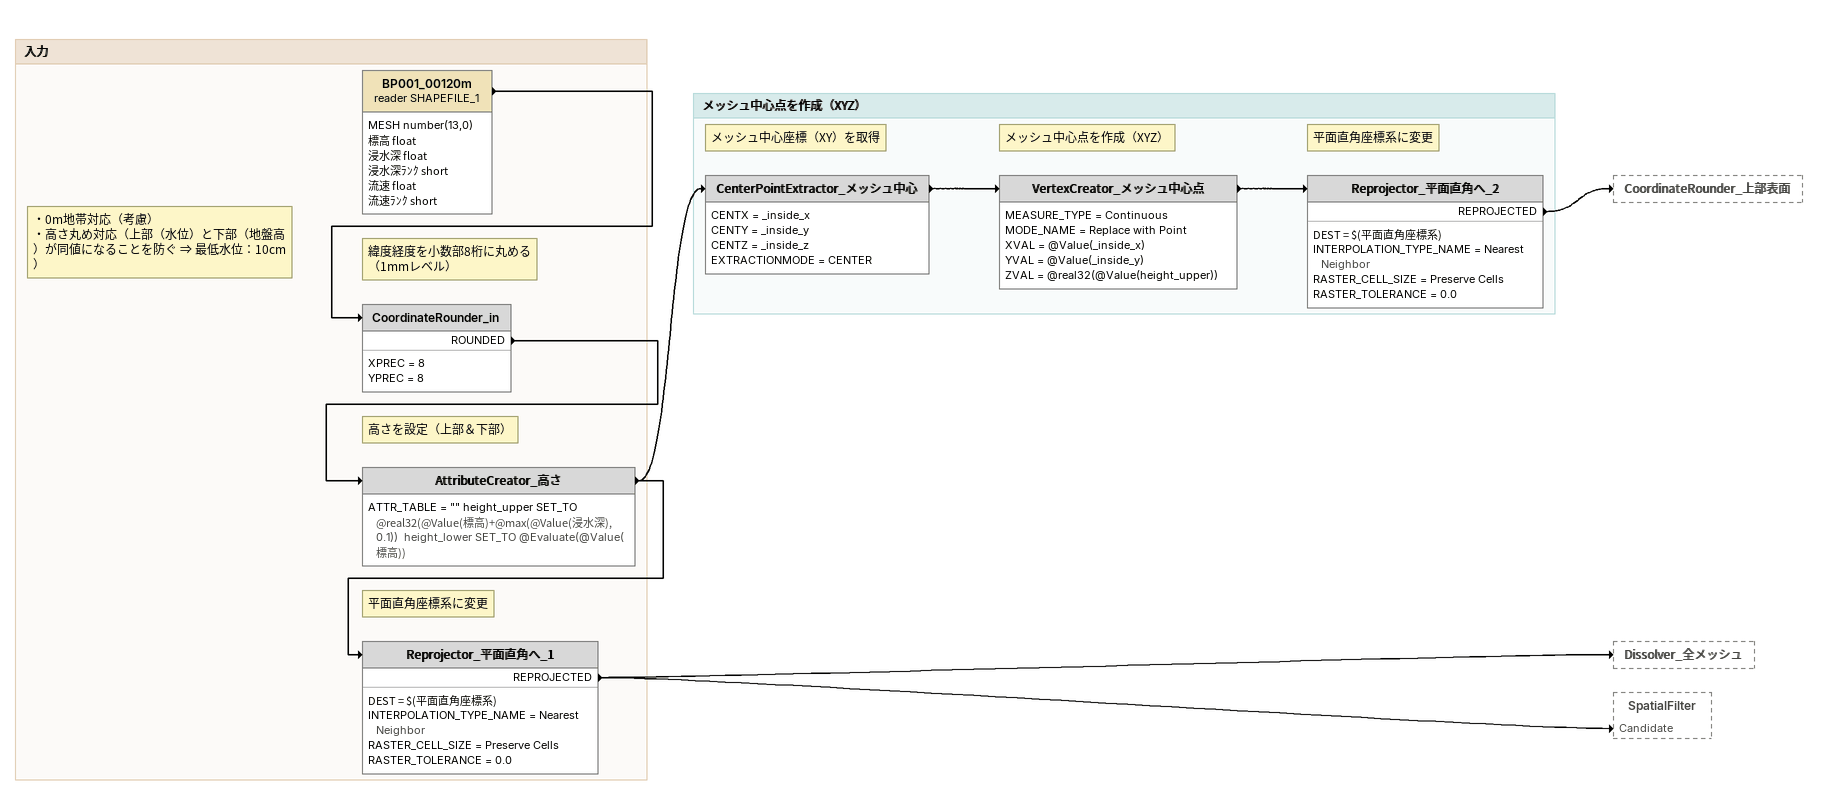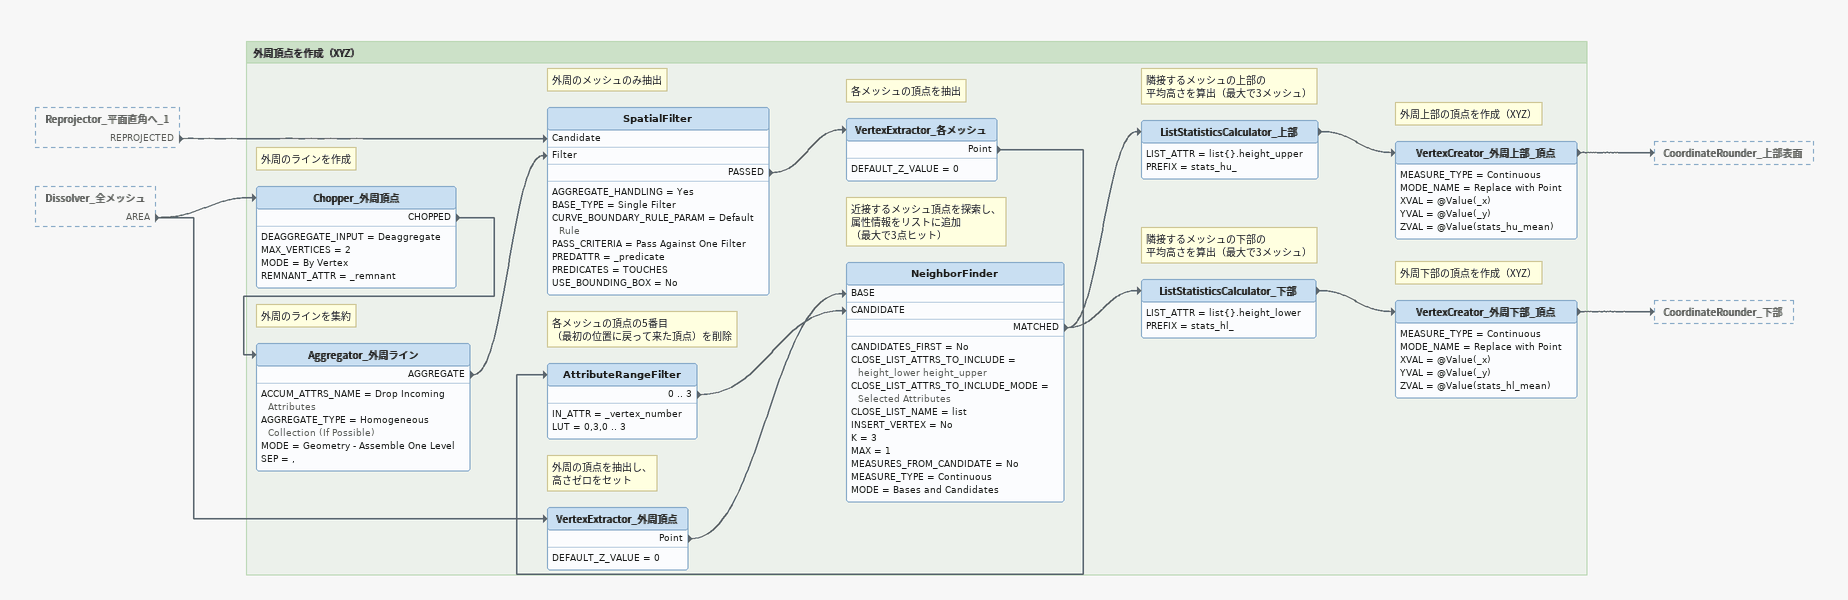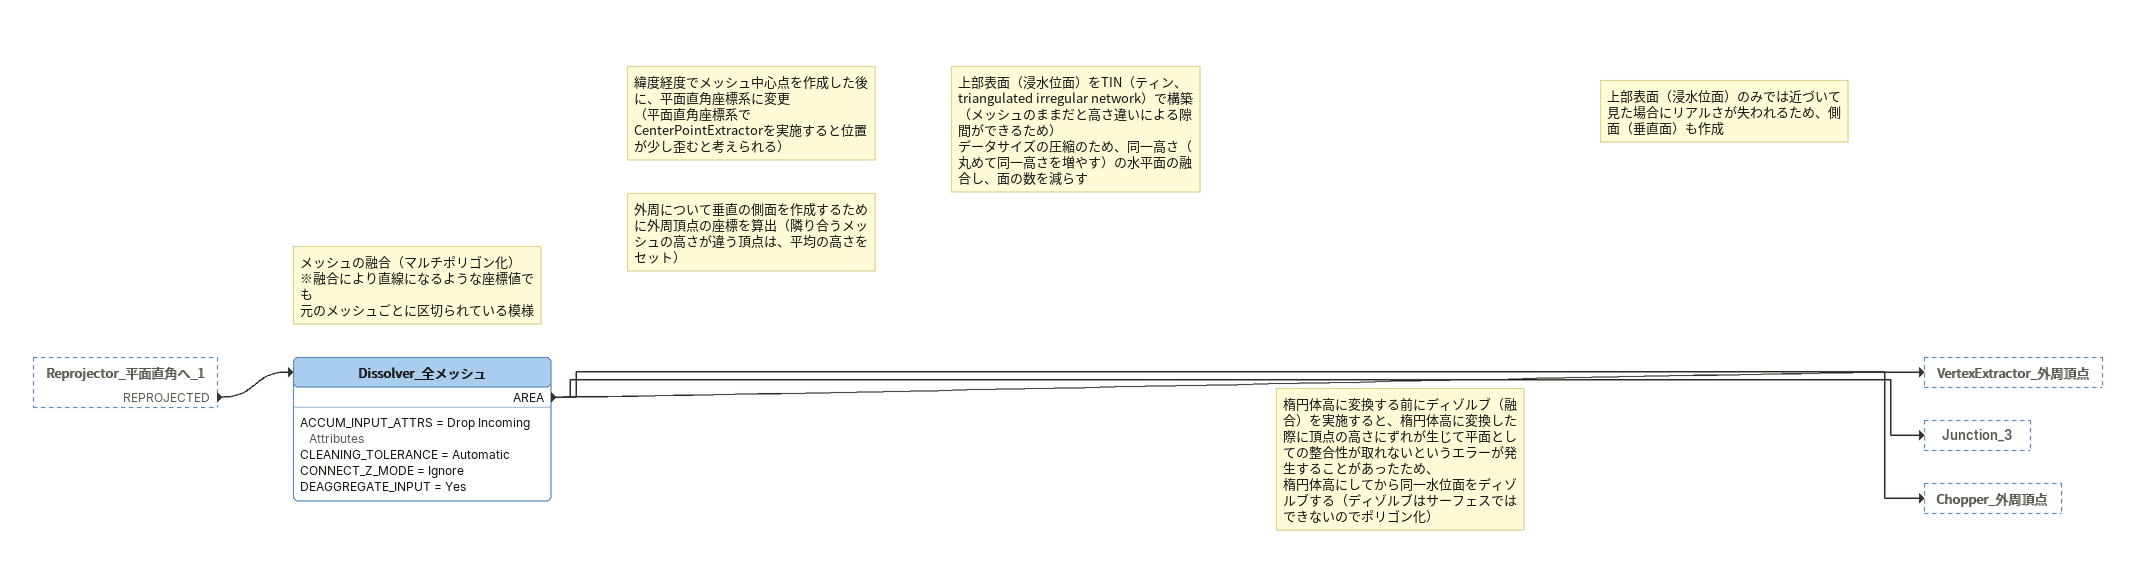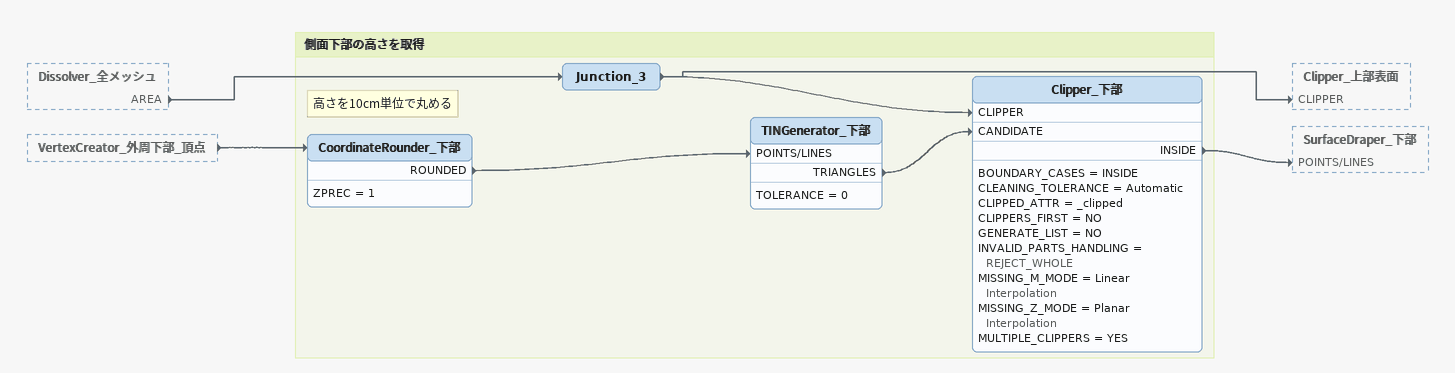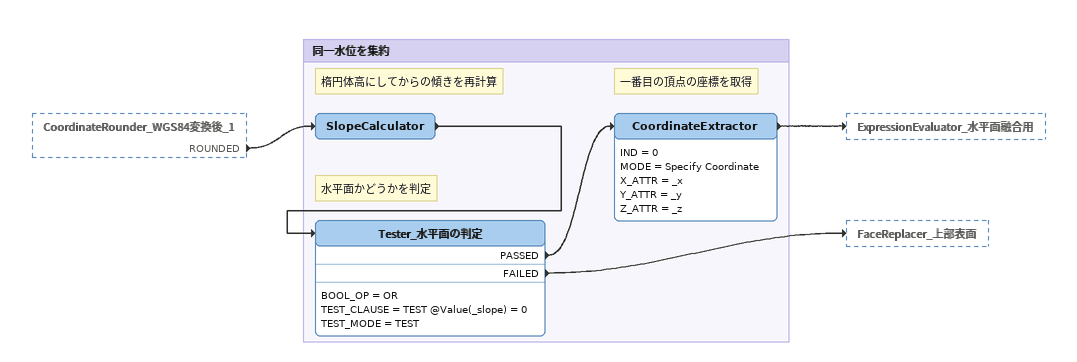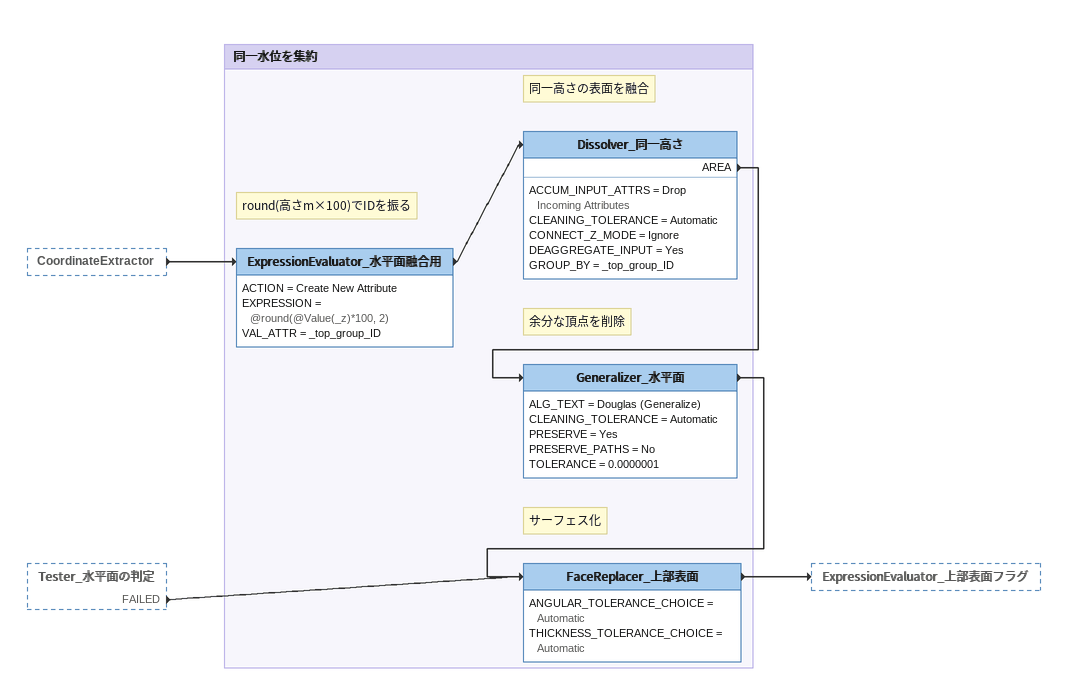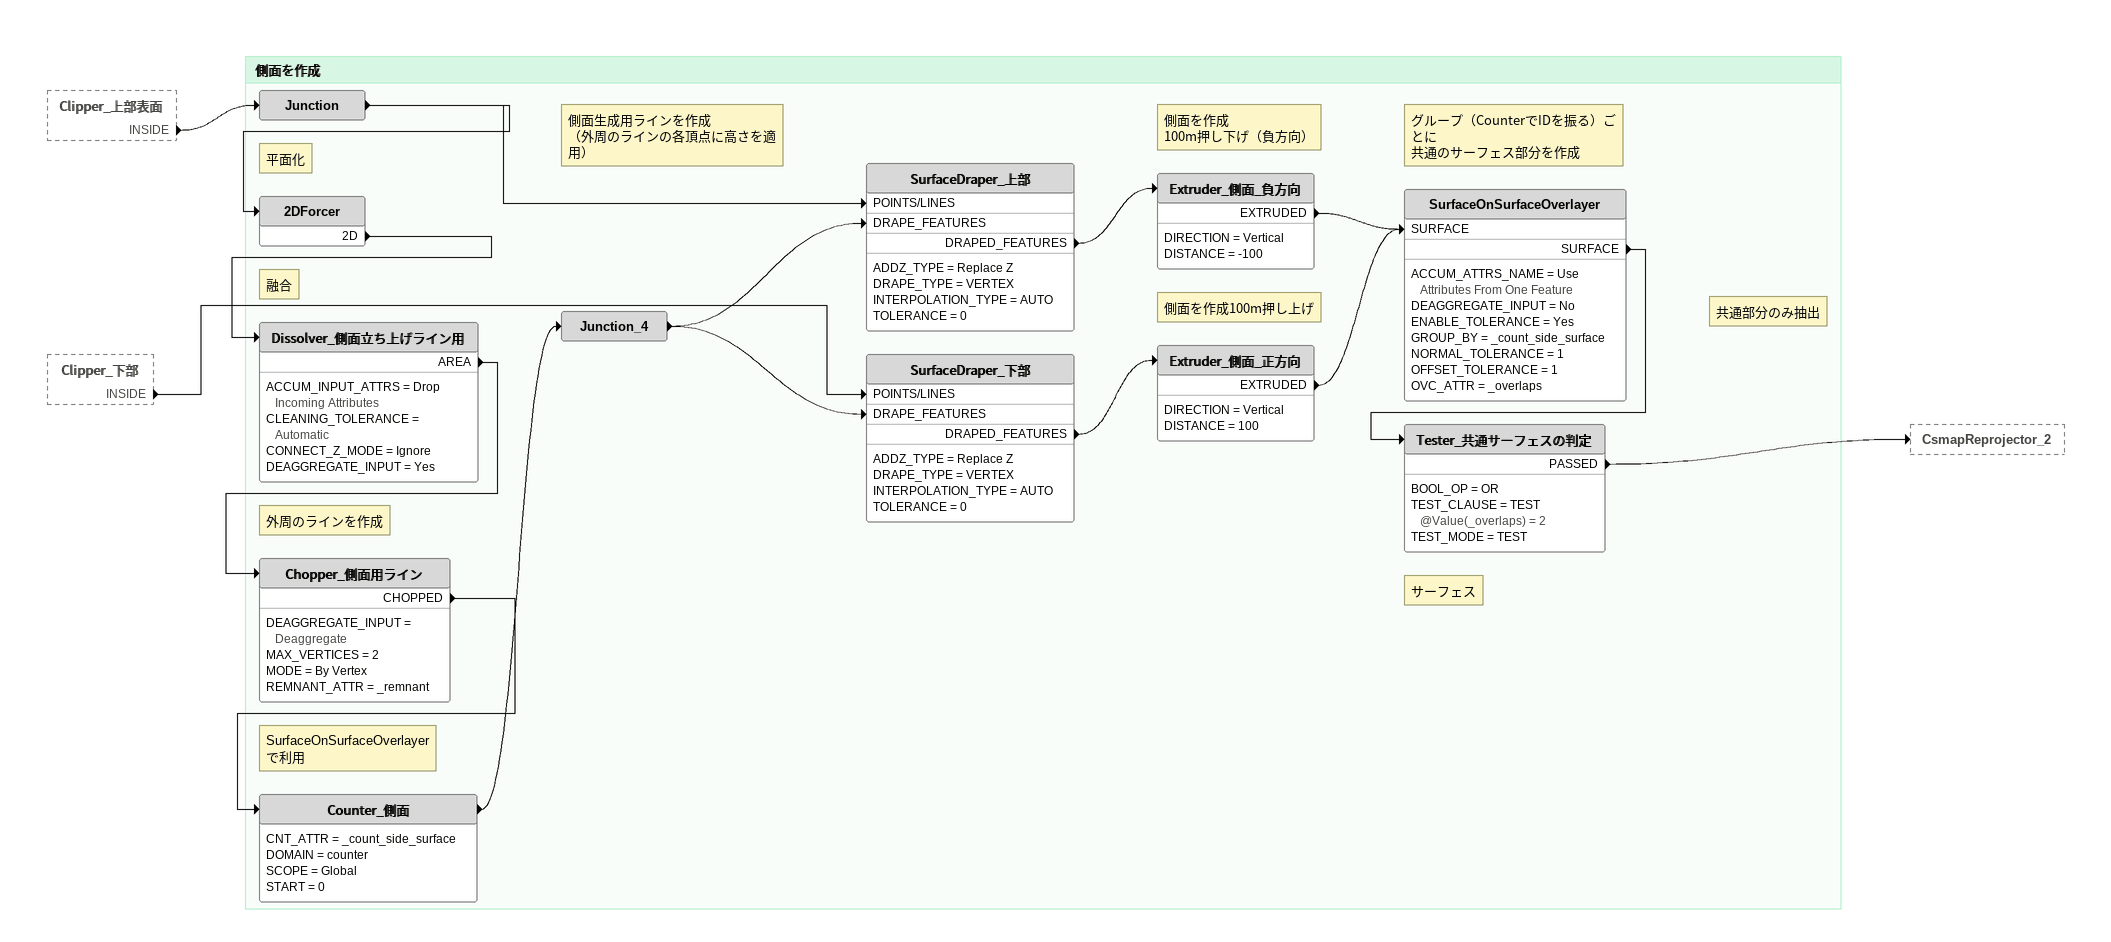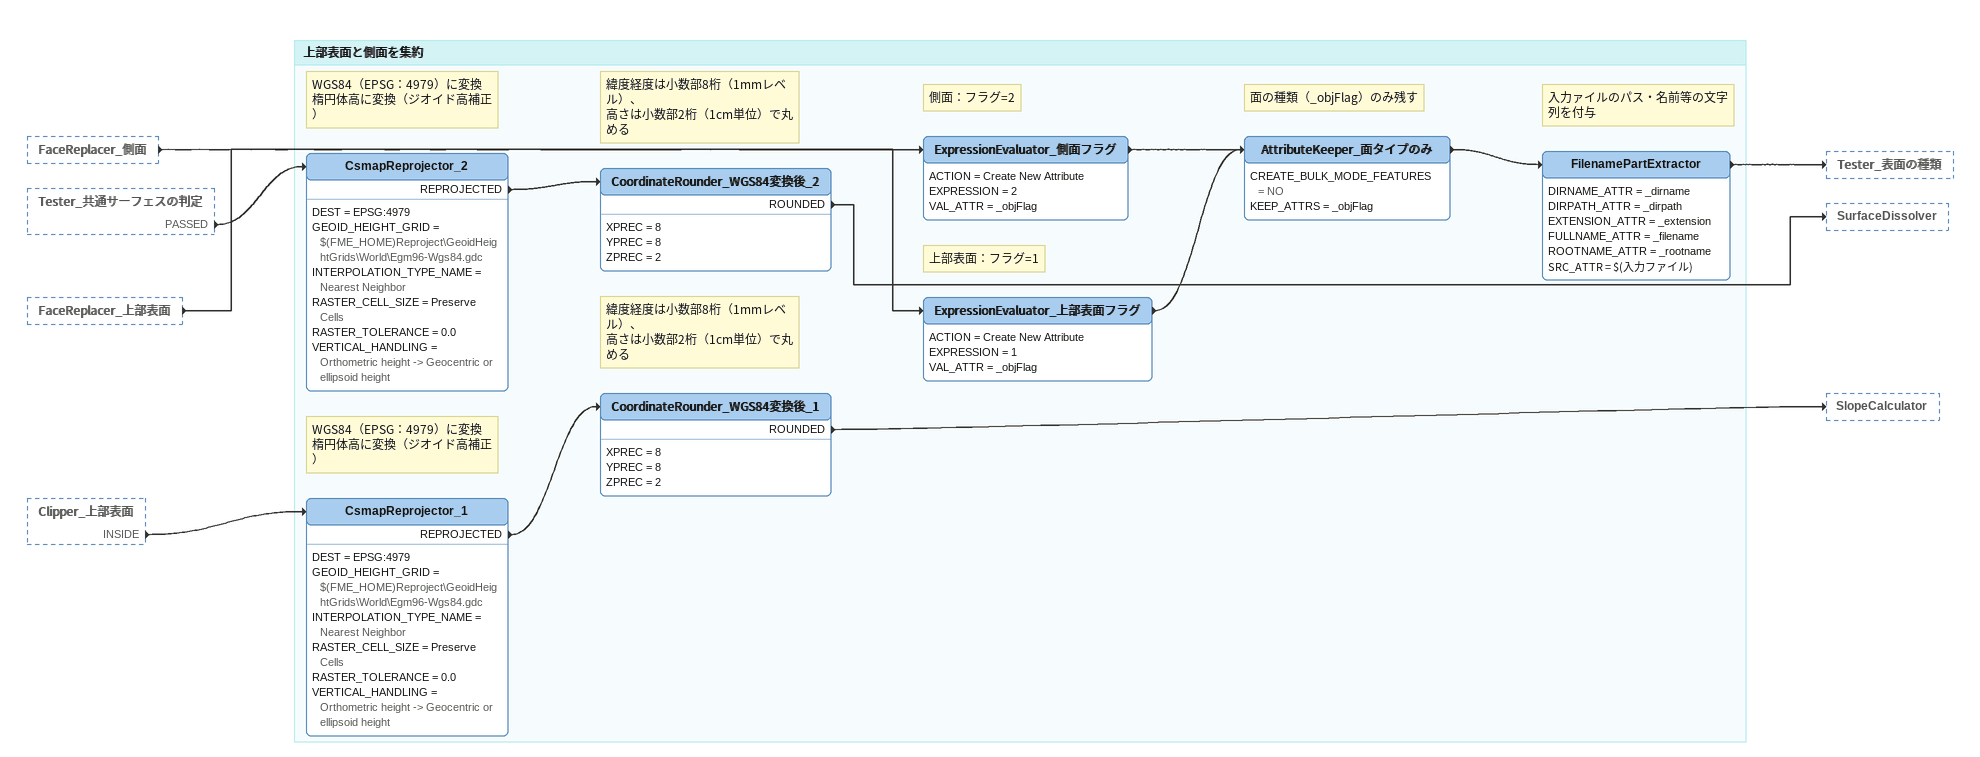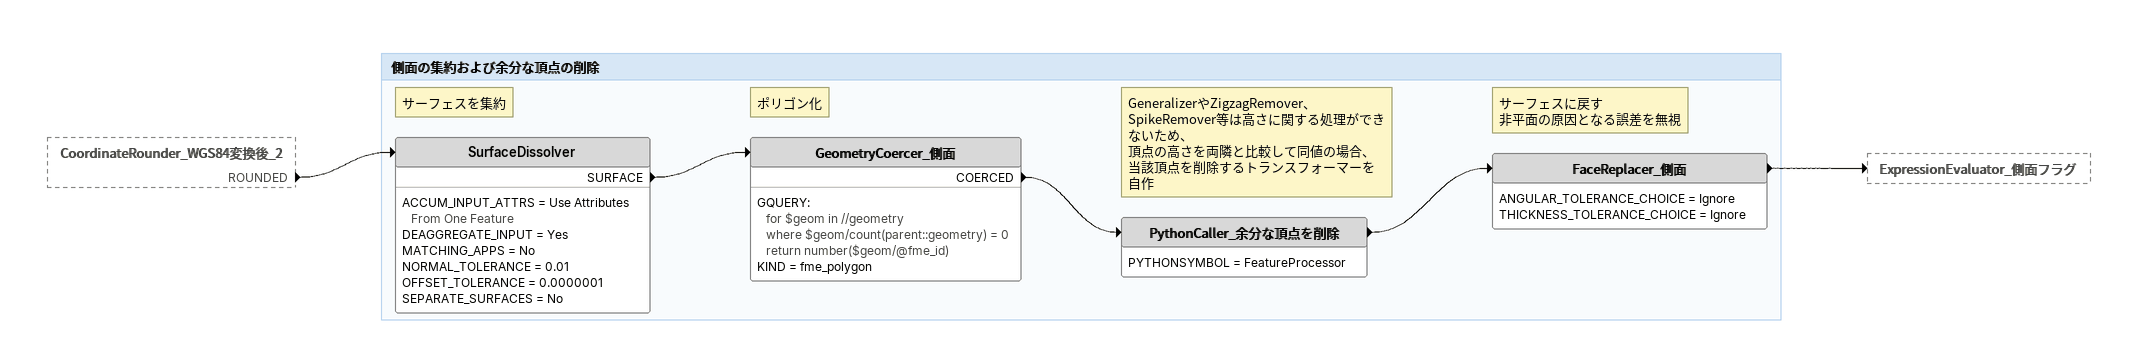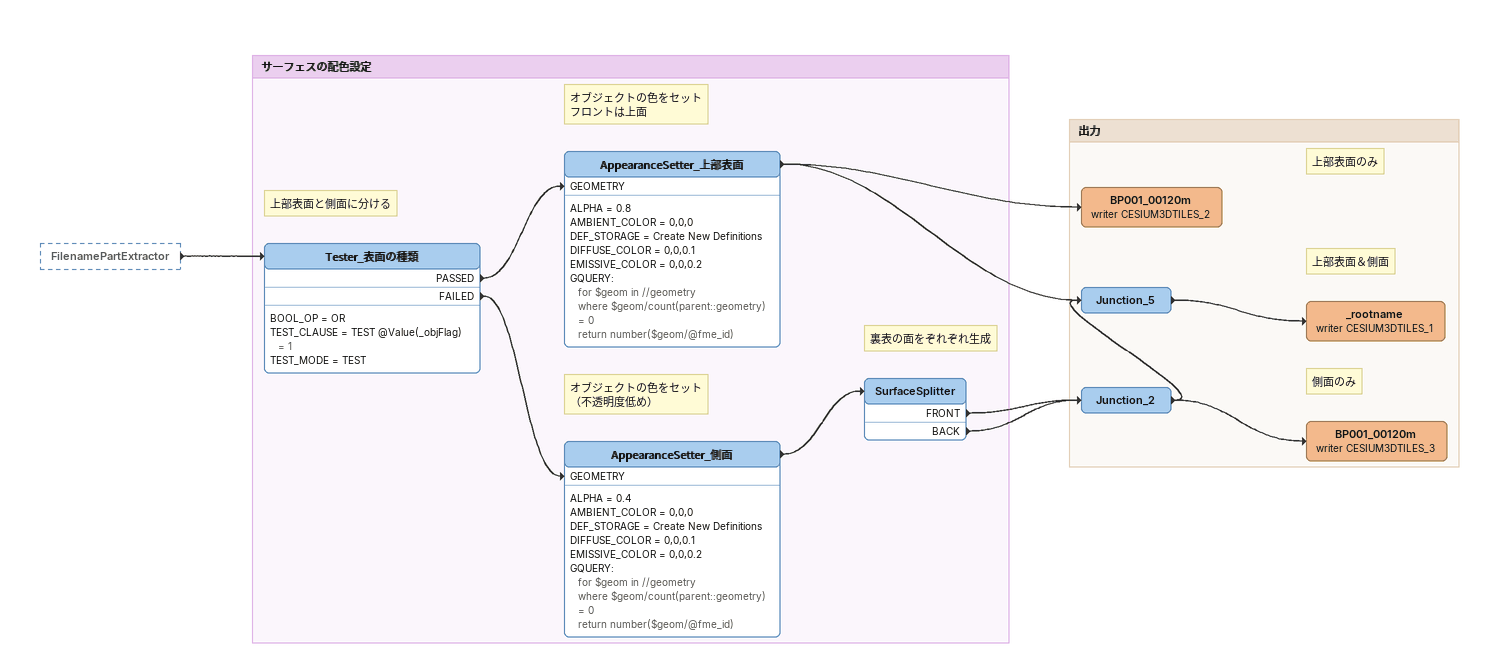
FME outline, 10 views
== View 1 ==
Bookmark: 入力
BP001_00120m (reader SHAPEFILE_1)
    attributes: MESH number(13,0), 標高 float, 浸水深 float, 浸水深ﾗﾝｸ short, 流速 float, 流速ﾗﾝｸ short
    -> CoordinateRounder_in
Note: 緯度経度を小数部8桁に丸める / （1mmレベル）
CoordinateRounder_in
    XPREC = 8
    YPREC = 8
    ROUNDED -> AttributeCreator_高さ
Note: ・0m地帯対応（考慮） / ・高さ丸め対応（上部（水位）と下部（地盤高）が同値になることを防ぐ ⇒ 最低水位：10cm）
Note: 高さを設定（上部＆下部）
AttributeCreator_高さ
    ATTR_TABLE = "" height_upper SET_TO @real32(@Value(標高)+@max(@Value(浸水深), 0.1))  height_lower SET_TO @Evaluate(@Value(標高))
    -> CenterPointExtractor_メッシュ中心
    -> Reprojector_平面直角へ_1
Note: 平面直角座標系に変更
Reprojector_平面直角へ_1
    DEST = $(平面直角座標系)
    INTERPOLATION_TYPE_NAME = Nearest Neighbor
    RASTER_CELL_SIZE = Preserve Cells
    RASTER_TOLERANCE = 0.0
    REPROJECTED -> Dissolver_全メッシュ
    REPROJECTED -> SpatialFilter [Candidate]

Bookmark: メッシュ中心点を作成（XYZ）
Note: メッシュ中心座標（XY）を取得
CenterPointExtractor_メッシュ中心
    CENTX = _inside_x
    CENTY = _inside_y
    CENTZ = _inside_z
    EXTRACTIONMODE = CENTER
    -> VertexCreator_メッシュ中心点
Note: メッシュ中心点を作成（XYZ）
VertexCreator_メッシュ中心点
    MEASURE_TYPE = Continuous
    MODE_NAME = Replace with Point
    XVAL = @Value(_inside_x)
    YVAL = @Value(_inside_y)
    ZVAL = @real32(@Value(height_upper))
    -> Reprojector_平面直角へ_2
Note: 平面直角座標系に変更
Reprojector_平面直角へ_2
    DEST = $(平面直角座標系)
    INTERPOLATION_TYPE_NAME = Nearest Neighbor
    RASTER_CELL_SIZE = Preserve Cells
    RASTER_TOLERANCE = 0.0
    REPROJECTED -> CoordinateRounder_上部表面

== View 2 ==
Reprojector_平面直角へ_1 [outside]
    REPROJECTED -> SpatialFilter [Candidate]
Dissolver_全メッシュ [outside]
    AREA -> VertexExtractor_外周頂点
    AREA -> Chopper_外周頂点

Bookmark: 外周頂点を作成（XYZ）
Note: 外周のラインを作成
Chopper_外周頂点
    DEAGGREGATE_INPUT = Deaggregate
    MAX_VERTICES = 2
    MODE = By Vertex
    REMNANT_ATTR = _remnant
    CHOPPED -> Aggregator_外周ライン
Note: 外周のラインを集約
Aggregator_外周ライン
    ACCUM_ATTRS_NAME = Drop Incoming Attributes
    AGGREGATE_TYPE = Homogeneous Collection (If Possible)
    MODE = Geometry - Assemble One Level
    SEP = ,
    AGGREGATE -> SpatialFilter [Filter]
Note: 外周のメッシュのみ抽出
SpatialFilter
    AGGREGATE_HANDLING = Yes
    BASE_TYPE = Single Filter
    CURVE_BOUNDARY_RULE_PARAM = Default Rule
    PASS_CRITERIA = Pass Against One Filter
    PREDATTR = _predicate
    PREDICATES = TOUCHES
    USE_BOUNDING_BOX = No
    PASSED -> VertexExtractor_各メッシュ
Note: 各メッシュの頂点を抽出
VertexExtractor_各メッシュ
    DEFAULT_Z_VALUE = 0
    Point -> AttributeRangeFilter
Note: 各メッシュの頂点の5番目 / （最初の位置に戻って来た頂点）を削除
AttributeRangeFilter
    IN_ATTR = _vertex_number
    LUT = 0,3,0 .. 3
    0 .. 3 -> NeighborFinder [CANDIDATE]
Note: 外周の頂点を抽出し、 / 高さゼロをセット
VertexExtractor_外周頂点
    DEFAULT_Z_VALUE = 0
    Point -> NeighborFinder [BASE]
Note: 近接するメッシュ頂点を探索し、 / 属性情報をリストに追加 / （最大で3点ヒット）
NeighborFinder
    CANDIDATES_FIRST = No
    CLOSE_LIST_ATTRS_TO_INCLUDE = height_lower height_upper
    CLOSE_LIST_ATTRS_TO_INCLUDE_MODE = Selected Attributes
    CLOSE_LIST_NAME = list
    INSERT_VERTEX = No
    K = 3
    MAX = 1
    MEASURES_FROM_CANDIDATE = No
    MEASURE_TYPE = Continuous
    MODE = Bases and Candidates
    MATCHED -> ListStatisticsCalculator_上部
    MATCHED -> ListStatisticsCalculator_下部
Note: 隣接するメッシュの上部の / 平均高さを算出（最大で3メッシュ）
ListStatisticsCalculator_上部
    LIST_ATTR = list{}.height_upper
    PREFIX = stats_hu_
    -> VertexCreator_外周上部_頂点
Note: 外周上部の頂点を作成（XYZ）
VertexCreator_外周上部_頂点
    MEASURE_TYPE = Continuous
    MODE_NAME = Replace with Point
    XVAL = @Value(_x)
    YVAL = @Value(_y)
    ZVAL = @Value(stats_hu_mean)
    -> CoordinateRounder_上部表面
Note: 隣接するメッシュの下部の / 平均高さを算出（最大で3メッシュ）
ListStatisticsCalculator_下部
    LIST_ATTR = list{}.height_lower
    PREFIX = stats_hl_
    -> VertexCreator_外周下部_頂点
Note: 外周下部の頂点を作成（XYZ）
VertexCreator_外周下部_頂点
    MEASURE_TYPE = Continuous
    MODE_NAME = Replace with Point
    XVAL = @Value(_x)
    YVAL = @Value(_y)
    ZVAL = @Value(stats_hl_mean)
    -> CoordinateRounder_下部

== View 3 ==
Reprojector_平面直角へ_1 [outside]
    REPROJECTED -> Dissolver_全メッシュ
Note: メッシュの融合（マルチポリゴン化） / ※融合により直線になるような座標値でも / 元のメッシュごとに区切られている模様
Note: 緯度経度でメッシュ中心点を作成した後に、平面直角座標系に変更 / （平面直角座標系でCenterPointExtractorを実施すると位置が少し歪むと考えられる）
Note: 外周について垂直の側面を作成するために外周頂点の座標を算出（隣り合うメッシュの高さが違う頂点は、平均の高さをセット）
Note: 上部表面（浸水位面）をTIN（ティン、triangulated irregular network）で構築（メッシュのままだと高さ違いによる隙間ができるため） / データサイズの圧縮のため、同一高さ（丸めて同一高さを増やす）の水平面の融合し、面の数を減らす
Note: 楕円体高に変換する前にディゾルブ（融合）を実施すると、楕円体高に変換した際に頂点の高さにずれが生じて平面としての整合性が取れないというエラーが発生することがあったため、 / 楕円体高にしてから同一水位面をディゾルブする（ディゾルブはサーフェスではできないのでポリゴン化）
Note: 上部表面（浸水位面）のみでは近づいて見た場合にリアルさが失われるため、側面（垂直面）も作成
Dissolver_全メッシュ
    ACCUM_INPUT_ATTRS = Drop Incoming Attributes
    CLEANING_TOLERANCE = Automatic
    CONNECT_Z_MODE = Ignore
    DEAGGREGATE_INPUT = Yes
    AREA -> VertexExtractor_外周頂点
    AREA -> Junction_3
    AREA -> Chopper_外周頂点

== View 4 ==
Dissolver_全メッシュ [outside]
    AREA -> Junction_3
VertexCreator_外周下部_頂点 [outside]
    -> CoordinateRounder_下部

Bookmark: 側面下部の高さを取得
Note: 高さを10cm単位で丸める
CoordinateRounder_下部
    ZPREC = 1
    ROUNDED -> TINGenerator_下部 [POINTS/LINES]
TINGenerator_下部
    TOLERANCE = 0
    TRIANGLES -> Clipper_下部 [CANDIDATE]
Junction_3
    -> Clipper_上部表面 [CLIPPER]
    -> Clipper_下部 [CLIPPER]
Clipper_下部
    BOUNDARY_CASES = INSIDE
    CLEANING_TOLERANCE = Automatic
    CLIPPED_ATTR = _clipped
    CLIPPERS_FIRST = NO
    GENERATE_LIST = NO
    INVALID_PARTS_HANDLING = REJECT_WHOLE
    MISSING_M_MODE = Linear Interpolation
    MISSING_Z_MODE = Planar Interpolation
    MULTIPLE_CLIPPERS = YES
    INSIDE -> SurfaceDraper_下部 [POINTS/LINES]

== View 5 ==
CoordinateRounder_WGS84変換後_1 [outside]
    ROUNDED -> SlopeCalculator

Bookmark: 同一水位を集約
Note: 楕円体高にしてからの傾きを再計算
SlopeCalculator
    -> Tester_水平面の判定
Note: 水平面かどうかを判定
Tester_水平面の判定
    BOOL_OP = OR
    TEST_CLAUSE = TEST @Value(_slope) = 0
    TEST_MODE = TEST
    PASSED -> CoordinateExtractor
    FAILED -> FaceReplacer_上部表面
Note: 一番目の頂点の座標を取得
CoordinateExtractor
    IND = 0
    MODE = Specify Coordinate
    X_ATTR = _x
    Y_ATTR = _y
    Z_ATTR = _z
    -> ExpressionEvaluator_水平面融合用

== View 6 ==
CoordinateExtractor [outside]
    -> ExpressionEvaluator_水平面融合用
Tester_水平面の判定 [outside]
    FAILED -> FaceReplacer_上部表面

Bookmark: 同一水位を集約
Note: round(高さm×100)でIDを振る
ExpressionEvaluator_水平面融合用
    ACTION = Create New Attribute
    EXPRESSION = @round(@Value(_z)*100, 2)
    VAL_ATTR = _top_group_ID
    -> Dissolver_同一高さ
Note: 同一高さの表面を融合
Dissolver_同一高さ
    ACCUM_INPUT_ATTRS = Drop Incoming Attributes
    CLEANING_TOLERANCE = Automatic
    CONNECT_Z_MODE = Ignore
    DEAGGREGATE_INPUT = Yes
    GROUP_BY = _top_group_ID
    AREA -> Generalizer_水平面
Note: 余分な頂点を削除
Generalizer_水平面
    ALG_TEXT = Douglas (Generalize)
    CLEANING_TOLERANCE = Automatic
    PRESERVE = Yes
    PRESERVE_PATHS = No
    TOLERANCE = 0.0000001
    -> FaceReplacer_上部表面
Note: サーフェス化
FaceReplacer_上部表面
    ANGULAR_TOLERANCE_CHOICE = Automatic
    THICKNESS_TOLERANCE_CHOICE = Automatic
    -> ExpressionEvaluator_上部表面フラグ

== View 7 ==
Clipper_上部表面 [outside]
    INSIDE -> Junction
Clipper_下部 [outside]
    INSIDE -> SurfaceDraper_下部 [POINTS/LINES]

Bookmark: 側面を作成
Junction
    -> SurfaceDraper_上部 [POINTS/LINES]
    -> 2DForcer
Note: 平面化
2DForcer
    2D -> Dissolver_側面立ち上げライン用
Note: 融合
Dissolver_側面立ち上げライン用
    ACCUM_INPUT_ATTRS = Drop Incoming Attributes
    CLEANING_TOLERANCE = Automatic
    CONNECT_Z_MODE = Ignore
    DEAGGREGATE_INPUT = Yes
    AREA -> Chopper_側面用ライン
Note: 外周のラインを作成
Chopper_側面用ライン
    DEAGGREGATE_INPUT = Deaggregate
    MAX_VERTICES = 2
    MODE = By Vertex
    REMNANT_ATTR = _remnant
    CHOPPED -> Counter_側面
Note: SurfaceOnSurfaceOverlayer / で利用
Counter_側面
    CNT_ATTR = _count_side_surface
    DOMAIN = counter
    SCOPE = Global
    START = 0
    -> Junction_4
Junction_4
    -> SurfaceDraper_上部 [DRAPE_FEATURES]
    -> SurfaceDraper_下部 [DRAPE_FEATURES]
Note: 側面生成用ラインを作成 / （外周のラインの各頂点に高さを適用）
SurfaceDraper_上部
    ADDZ_TYPE = Replace Z
    DRAPE_TYPE = VERTEX
    INTERPOLATION_TYPE = AUTO
    TOLERANCE = 0
    DRAPED_FEATURES -> Extruder_側面_負方向
Note: 側面を作成 / 100m押し下げ（負方向）
Extruder_側面_負方向
    DIRECTION = Vertical
    DISTANCE = -100
    EXTRUDED -> SurfaceOnSurfaceOverlayer [SURFACE]
SurfaceDraper_下部
    ADDZ_TYPE = Replace Z
    DRAPE_TYPE = VERTEX
    INTERPOLATION_TYPE = AUTO
    TOLERANCE = 0
    DRAPED_FEATURES -> Extruder_側面_正方向
Note: 側面を作成100m押し上げ
Extruder_側面_正方向
    DIRECTION = Vertical
    DISTANCE = 100
    EXTRUDED -> SurfaceOnSurfaceOverlayer [SURFACE]
Note: グループ（CounterでIDを振る）ごとに / 共通のサーフェス部分を作成
SurfaceOnSurfaceOverlayer
    ACCUM_ATTRS_NAME = Use Attributes From One Feature
    DEAGGREGATE_INPUT = No
    ENABLE_TOLERANCE = Yes
    GROUP_BY = _count_side_surface
    NORMAL_TOLERANCE = 1
    OFFSET_TOLERANCE = 1
    OVC_ATTR = _overlaps
    SURFACE -> Tester_共通サーフェスの判定
Note: サーフェス
Note: 共通部分のみ抽出
Tester_共通サーフェスの判定
    BOOL_OP = OR
    TEST_CLAUSE = TEST @Value(_overlaps) = 2
    TEST_MODE = TEST
    PASSED -> CsmapReprojector_2

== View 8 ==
FaceReplacer_側面 [outside]
    -> ExpressionEvaluator_側面フラグ
Tester_共通サーフェスの判定 [outside]
    PASSED -> CsmapReprojector_2
FaceReplacer_上部表面 [outside]
    -> ExpressionEvaluator_上部表面フラグ
Clipper_上部表面 [outside]
    INSIDE -> CsmapReprojector_1

Bookmark: 上部表面と側面を集約
Note: WGS84（EPSG：4979）に変換 / 楕円体高に変換（ジオイド高補正）
CsmapReprojector_1
    DEST = EPSG:4979
    GEOID_HEIGHT_GRID = $(FME_HOME)Reproject\GeoidHeightGrids\World\Egm96-Wgs84.gdc
    INTERPOLATION_TYPE_NAME = Nearest Neighbor
    RASTER_CELL_SIZE = Preserve Cells
    RASTER_TOLERANCE = 0.0
    VERTICAL_HANDLING = Orthometric height -> Geocentric or ellipsoid height
    REPROJECTED -> CoordinateRounder_WGS84変換後_1
Note: 緯度経度は小数部8桁（1mmレベル）、 / 高さは小数部2桁（1cm単位）で丸める
CoordinateRounder_WGS84変換後_1
    XPREC = 8
    YPREC = 8
    ZPREC = 2
    ROUNDED -> SlopeCalculator
Note: 上部表面：フラグ=1
ExpressionEvaluator_上部表面フラグ
    ACTION = Create New Attribute
    EXPRESSION = 1
    VAL_ATTR = _objFlag
    -> AttributeKeeper_面タイプのみ
Note: WGS84（EPSG：4979）に変換 / 楕円体高に変換（ジオイド高補正）
CsmapReprojector_2
    DEST = EPSG:4979
    GEOID_HEIGHT_GRID = $(FME_HOME)Reproject\GeoidHeightGrids\World\Egm96-Wgs84.gdc
    INTERPOLATION_TYPE_NAME = Nearest Neighbor
    RASTER_CELL_SIZE = Preserve Cells
    RASTER_TOLERANCE = 0.0
    VERTICAL_HANDLING = Orthometric height -> Geocentric or ellipsoid height
    REPROJECTED -> CoordinateRounder_WGS84変換後_2
Note: 緯度経度は小数部8桁（1mmレベル）、 / 高さは小数部2桁（1cm単位）で丸める
CoordinateRounder_WGS84変換後_2
    XPREC = 8
    YPREC = 8
    ZPREC = 2
    ROUNDED -> SurfaceDissolver
Note: 側面：フラグ=2
ExpressionEvaluator_側面フラグ
    ACTION = Create New Attribute
    EXPRESSION = 2
    VAL_ATTR = _objFlag
    -> AttributeKeeper_面タイプのみ
Note: 面の種類（_objFlag）のみ残す
AttributeKeeper_面タイプのみ
    CREATE_BULK_MODE_FEATURES = NO
    KEEP_ATTRS = _objFlag
    -> FilenamePartExtractor
Note: 入力ァイルのパス・名前等の文字列を付与
FilenamePartExtractor
    DIRNAME_ATTR = _dirname
    DIRPATH_ATTR = _dirpath
    EXTENSION_ATTR = _extension
    FULLNAME_ATTR = _filename
    ROOTNAME_ATTR = _rootname
    SRC_ATTR = $(入力ファイル)
    -> Tester_表面の種類

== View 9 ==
CoordinateRounder_WGS84変換後_2 [outside]
    ROUNDED -> SurfaceDissolver

Bookmark: 側面の集約および余分な頂点の削除
Note: サーフェスを集約
SurfaceDissolver
    ACCUM_INPUT_ATTRS = Use Attributes From One Feature
    DEAGGREGATE_INPUT = Yes
    MATCHING_APPS = No
    NORMAL_TOLERANCE = 0.01
    OFFSET_TOLERANCE = 0.0000001
    SEPARATE_SURFACES = No
    SURFACE -> GeometryCoercer_側面
Note: ポリゴン化
GeometryCoercer_側面
    GQUERY:
      for $geom in //geometry
      where $geom/count(parent::geometry) = 0
      return number($geom/@fme_id)
    KIND = fme_polygon
    COERCED -> PythonCaller_余分な頂点を削除
Note: GeneralizerやZigzagRemover、SpikeRemover等は高さに関する処理ができないため、 / 頂点の高さを両隣と比較して同値の場合、当該頂点を削除するトランスフォーマーを自作
PythonCaller_余分な頂点を削除
    PYTHONSYMBOL = FeatureProcessor
    -> FaceReplacer_側面
Note: サーフェスに戻す / 非平面の原因となる誤差を無視
FaceReplacer_側面
    ANGULAR_TOLERANCE_CHOICE = Ignore
    THICKNESS_TOLERANCE_CHOICE = Ignore
    -> ExpressionEvaluator_側面フラグ

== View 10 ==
FilenamePartExtractor [outside]
    -> Tester_表面の種類

Bookmark: サーフェスの配色設定
Note: 上部表面と側面に分ける
Tester_表面の種類
    BOOL_OP = OR
    TEST_CLAUSE = TEST @Value(_objFlag) = 1
    TEST_MODE = TEST
    PASSED -> AppearanceSetter_上部表面 [GEOMETRY]
    FAILED -> AppearanceSetter_側面 [GEOMETRY]
Note: オブジェクトの色をセット / フロントは上面
AppearanceSetter_上部表面
    ALPHA = 0.8
    AMBIENT_COLOR = 0,0,0
    DEF_STORAGE = Create New Definitions
    DIFFUSE_COLOR = 0,0,0.1
    EMISSIVE_COLOR = 0,0,0.2
    GQUERY:
      for $geom in //geometry
      where $geom/count(parent::geometry) = 0
      return number($geom/@fme_id)
    -> BP001_00120m (writer CESIUM3DTILES_2)
    -> Junction_5
Note: オブジェクトの色をセット / （不透明度低め）
AppearanceSetter_側面
    ALPHA = 0.4
    AMBIENT_COLOR = 0,0,0
    DEF_STORAGE = Create New Definitions
    DIFFUSE_COLOR = 0,0,0.1
    EMISSIVE_COLOR = 0,0,0.2
    GQUERY:
      for $geom in //geometry
      where $geom/count(parent::geometry) = 0
      return number($geom/@fme_id)
    -> SurfaceSplitter
Note: 裏表の面をぞれぞれ生成
SurfaceSplitter
    FRONT -> Junction_2
    BACK -> Junction_2

Bookmark: 出力
Note: 上部表面のみ
BP001_00120m (writer CESIUM3DTILES_2)
Junction_2
    -> BP001_00120m (writer CESIUM3DTILES_3)
    -> Junction_5
Junction_5
    -> _rootname (writer CESIUM3DTILES_1)
Note: 上部表面＆側面
_rootname (writer CESIUM3DTILES_1)
Note: 側面のみ
BP001_00120m (writer CESIUM3DTILES_3)
